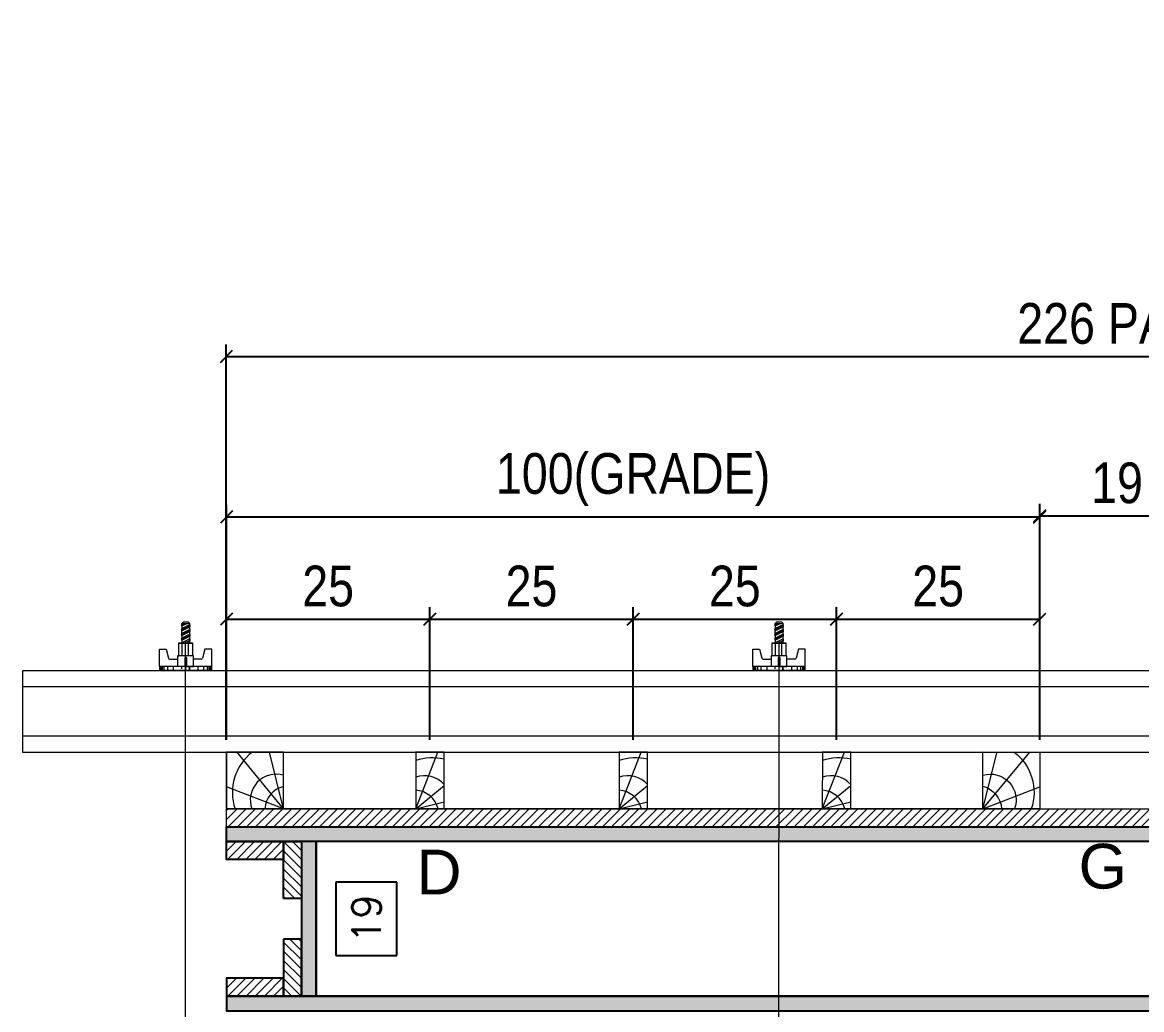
# Model space of a CAD drawing. Extents: x 14400 to 27878, y -21631 to 6985.
# Drawn here: x 16426.4 to 16701.6, y 2865.6 to 3108.3 of the extents above; entities that cross this region are included whole.
import ezdxf
from ezdxf.enums import TextEntityAlignment as Align

# ---------------------------------------------------------------- set-up
doc = ezdxf.new("R2010")
doc.units = 0
for name, color, linetype in [('CHAPA', 1, 'Continuous'), ('COTA', 241, 'Continuous'), ('F-PILARES-S', 170, 'Continuous'), ('SARRAFO', 251, 'Continuous'), ('TEXTO_GERAL', 7, 'Continuous')]:
    doc.layers.add(name, color=color, linetype=linetype)
for name, color, linetype, lineweight in [('Hachura', 251, 'Continuous', 9), ('Madeira', 126, 'Continuous', 18), ('Perfil Metálico', 224, 'Continuous', 18)]:
    doc.layers.add(name, color=color, linetype=linetype, lineweight=lineweight)
doc.styles.add('ARIAL', font='arial.ttf')
doc.styles.add('COTA TECNICA 2X', font='techl___.ttf', dxfattribs={"height": 10})
doc.styles.add('ROMANS', font='romans.shx')
doc.dimstyles.new('SECAO PILAR', dxfattribs={"dimtxt": 10, "dimasz": 3, "dimexe": 3, "dimexo": 3, "dimgap": 3, "dimtad": 1, "dimdec": 1, "dimlfac": 0.5, "dimzin": 12, "dimdsep": 46, "dimtxsty": 'COTA TECNICA 2X', "dimblk1": 'OBLIQUE', "dimblk2": 'OBLIQUE', "dimsah": 1, "dimcen": 0.9, "dimclrd": 256, "dimclre": 256, "dimclrt": 256, "dimadec": 1, "dimazin": 3, "dimtfac": 1, "dimtdec": 1, "dimtmove": 0, "dimatfit": 3, "dimfxl": 1, "dimtolj": 1, "dimtzin": 12, "dimarcsym": 0})
doc.dimstyles.new('SECÇÃO 2', dxfattribs={"dimtxt": 7, "dimasz": 6, "dimexe": 0.18, "dimexo": 2, "dimgap": -4, "dimtad": 3, "dimdec": 1, "dimlfac": 0.5, "dimzin": 12, "dimdsep": 46, "dimtxsty": 'ROMANS', "dimblk": 'ARCHTICK', "dimcen": 0.09, "dimse1": 1, "dimse2": 1, "dimsd1": 1, "dimsd2": 1, "dimclrd": 180, "dimclre": 5, "dimclrt": 1, "dimadec": 0, "dimazin": 3, "dimtfac": 1, "dimtdec": 1, "dimtofl": 0, "dimtmove": 0, "dimatfit": 3, "dimldrblk": 'ARCHTICK', "dimfxl": 1, "dimtolj": 1, "dimtzin": 0, "dimarcsym": 0})
pattern_1 = [(45, (9552.6943, 22537.4475), (-1.12253202, 1.12253202), [])]
pattern_2 = [(135, (-22481.0657, 8779.5912), (-1.12253202, -1.12253202), [])]

# ---------------------------------------------------------------- blocks, each defined once
blk = doc.blocks.new('*D1473')
at = {"layer": 'COTA', "color": 180, "lineweight": -2, "transparency": 16777216}
for p, q in [((23211.05, 409.91), (23185.05, 409.91)), ((23185.05, 409.91), (23185.05, 394.91)), ((23211.05, 394.91), (23211.05, 409.91)), ((23185.05, 394.91), (23211.05, 394.91))]:
    blk.add_line(p, q, dxfattribs=at)
at = {"layer": 'Defpoints', "color": 0, "transparency": 16777216}
for p in [(22960.05, 393.96), (23436.05, 393.96), (23436.05, 390.91)]:
    blk.add_point(p, dxfattribs=at)
at = {"layer": 'COTA', "color": 1, "transparency": 16777216, "insert": (23198.05, 402.41), "char_height": 7, "attachment_point": 5, "style": 'ROMANS'}
blk.add_mtext('\\A1;238', dxfattribs=at)
blk = doc.blocks.new('_ArchTick')
at = {"color": 0, "linetype": 'ByBlock', "const_width": 0.15}
blk.add_lwpolyline([(-0.5, -0.5), (0.5, 0.5)], dxfattribs=at)
blk = doc.blocks.new('*D1474')
at = {"layer": 'COTA', "color": 180, "lineweight": -2, "transparency": 16777216}
for p, q in [((23191.89, 430.75), (23166.22, 430.75)), ((23166.22, 430.75), (23166.22, 415.75)), ((23191.89, 415.75), (23191.89, 430.75)), ((23166.22, 415.75), (23191.89, 415.75))]:
    blk.add_line(p, q, dxfattribs=at)
at = {"layer": 'Defpoints', "color": 0, "transparency": 16777216}
for p in [(22960.05, 431.96), (23398.05, 431.96), (23398.05, 411.75)]:
    blk.add_point(p, dxfattribs=at)
at = {"layer": 'COTA', "color": 1, "transparency": 16777216, "insert": (23179.05, 423.25), "char_height": 7, "attachment_point": 5, "style": 'ROMANS'}
blk.add_mtext('\\A1;219', dxfattribs=at)
blk = doc.blocks.new('*D1475')
at = {"layer": 'COTA', "color": 180, "lineweight": -2, "transparency": 16777216}
for p, q in [((22979.96, 421.96), (22964.96, 421.96)), ((22964.96, 421.96), (22964.96, 403.96)), ((22979.96, 403.96), (22979.96, 421.96)), ((22964.96, 403.96), (22979.96, 403.96))]:
    blk.add_line(p, q, dxfattribs=at)
at = {"layer": 'Defpoints', "color": 0, "transparency": 16777216}
for p in [(22960.05, 431.96), (22960.05, 393.96), (22983.96, 393.96)]:
    blk.add_point(p, dxfattribs=at)
at = {"layer": 'COTA', "color": 1, "transparency": 16777216, "insert": (22972.46, 412.96), "char_height": 7, "attachment_point": 5, "rotation": 90, "style": 'ROMANS'}
blk.add_mtext('\\A1;19', dxfattribs=at)
blk = doc.blocks.new('*D1476')
at = {"layer": 'COTA', "color": 180, "lineweight": -2, "transparency": 16777216}
for p, q in [((22979.96, 421.96), (22964.96, 421.96)), ((22964.96, 421.96), (22964.96, 403.96)), ((22979.96, 403.96), (22979.96, 421.96)), ((22964.96, 403.96), (22979.96, 403.96))]:
    blk.add_line(p, q, dxfattribs=at)
at = {"layer": 'Defpoints', "color": 0, "transparency": 16777216}
for p in [(22960.05, 431.96), (22960.05, 393.96), (22983.96, 393.96)]:
    blk.add_point(p, dxfattribs=at)
at = {"layer": 'COTA', "color": 1, "transparency": 16777216, "insert": (22972.46, 412.96), "char_height": 7, "attachment_point": 5, "rotation": 90, "style": 'ROMANS'}
blk.add_mtext('\\A1;19', dxfattribs=at)
blk = doc.blocks.new('PONTALETE')
at = {"layer": 'Madeira'}
for q in [(2.71, 7), (7, 5.76), (7, 1.74)]:
    blk.add_line((0, 0), q, dxfattribs=at)
blk.add_lwpolyline([(0, 0), (7, 0), (7, 7), (0, 7)], close=True, dxfattribs=at)
for centre, radius, start, end in [((2.04, 0.06), 6.23, 37.2818, 109.0913), ((1.09, 0.9), 3.19, 343.603, 109.9847), ((-0.21, -0.78), 3.09, 14.6322, 86.0383)]:
    blk.add_arc(centre, radius, start, end, dxfattribs=at)
blk = doc.blocks.new('MEIO PONTALETE')
at = {"layer": 'Madeira'}
for q in [(2.71, 7), (3.5, 2.88), (3.5, 0.87)]:
    blk.add_line((0, 0), q, dxfattribs=at)
blk.add_lwpolyline([(0, 0), (3.5, 0), (3.5, 7), (0, 7)], close=True, dxfattribs=at)
for centre, radius, start, end in [((2.04, 0.06), 6.23, 76.4499, 109.0913), ((1.09, 0.9), 3.19, 40.9063, 109.9847), ((-0.21, -0.78), 3.09, 14.6322, 86.0383)]:
    blk.add_arc(centre, radius, start, end, dxfattribs=at)
blk = doc.blocks.new('_Oblique')
at = {"color": 0, "linetype": 'ByBlock', "lineweight": -2}
blk.add_line((-0.5, -0.5), (0.5, 0.5), dxfattribs=at)
blk = doc.blocks.new('*D1427')
at = {"layer": 'COTA', "lineweight": -2, "transparency": 16777216}
for p, q in [((22937.96, 456.95), (22937.96, 554.15)), ((23390.06, 476.96), (23390.06, 554.15)), ((22937.96, 551.15), (23390.06, 551.15))]:
    blk.add_line(p, q, dxfattribs=at)
at = {"layer": 'Defpoints', "color": 0, "transparency": 16777216}
for p in [(23390.06, 551.15), (23390.06, 473.96), (22937.96, 453.95)]:
    blk.add_point(p, dxfattribs=at)
at = {"layer": 'COTA', "lineweight": -2, "transparency": 16777216, "xscale": 3, "yscale": 3, "zscale": 3, "rotation": 180}
blk.add_blockref('_Oblique', (22937.96, 551.15), dxfattribs=at)
at = {"layer": 'COTA', "lineweight": -2, "transparency": 16777216, "xscale": 3, "yscale": 3, "zscale": 3}
blk.add_blockref('_Oblique', (23390.06, 551.15), dxfattribs=at)
at = {"layer": 'COTA', "transparency": 16777216, "insert": (23164.01, 559.25), "char_height": 10, "attachment_point": 5, "style": 'COTA TECNICA 2X'}
blk.add_mtext('\\A1;226 PAINEL', dxfattribs=at)
blk = doc.blocks.new('*D1428')
at = {"layer": 'COTA', "lineweight": -2, "transparency": 16777216}
for p, q in [((22938.02, 456.92), (22938.02, 489.6)), ((22988.04, 456.93), (22988.04, 489.6)), ((22938.02, 486.6), (22988.04, 486.6))]:
    blk.add_line(p, q, dxfattribs=at)
at = {"layer": 'Defpoints', "color": 0, "transparency": 16777216}
for p in [(22988.04, 486.6), (22938.02, 453.92), (22988.04, 453.93)]:
    blk.add_point(p, dxfattribs=at)
at = {"layer": 'COTA', "lineweight": -2, "transparency": 16777216, "xscale": 3, "yscale": 3, "zscale": 3, "rotation": 180}
blk.add_blockref('_Oblique', (22938.02, 486.6), dxfattribs=at)
at = {"layer": 'COTA', "lineweight": -2, "transparency": 16777216, "xscale": 3, "yscale": 3, "zscale": 3}
blk.add_blockref('_Oblique', (22988.04, 486.6), dxfattribs=at)
at = {"layer": 'COTA', "transparency": 16777216, "insert": (22963.03, 494.71), "char_height": 10, "attachment_point": 5, "style": 'COTA TECNICA 2X'}
blk.add_mtext('\\A1;25', dxfattribs=at)
blk = doc.blocks.new('*D1429')
at = {"layer": 'COTA', "lineweight": -2, "transparency": 16777216}
for p, q in [((22988.04, 456.93), (22988.04, 489.6)), ((23038.04, 456.93), (23038.04, 489.6)), ((22988.04, 486.6), (23038.04, 486.6))]:
    blk.add_line(p, q, dxfattribs=at)
at = {"layer": 'Defpoints', "color": 0, "transparency": 16777216}
for p in [(23038.04, 486.6), (22988.04, 453.93), (23038.04, 453.93)]:
    blk.add_point(p, dxfattribs=at)
at = {"layer": 'COTA', "lineweight": -2, "transparency": 16777216, "xscale": 3, "yscale": 3, "zscale": 3, "rotation": 180}
blk.add_blockref('_Oblique', (22988.04, 486.6), dxfattribs=at)
at = {"layer": 'COTA', "lineweight": -2, "transparency": 16777216, "xscale": 3, "yscale": 3, "zscale": 3}
blk.add_blockref('_Oblique', (23038.04, 486.6), dxfattribs=at)
at = {"layer": 'COTA', "transparency": 16777216, "insert": (23013.04, 494.71), "char_height": 10, "attachment_point": 5, "style": 'COTA TECNICA 2X'}
blk.add_mtext('\\A1;25', dxfattribs=at)
blk = doc.blocks.new('*D1430')
at = {"layer": 'COTA', "lineweight": -2, "transparency": 16777216}
for p, q in [((23038.04, 456.93), (23038.04, 489.6)), ((23088.04, 456.93), (23088.04, 489.6)), ((23038.04, 486.6), (23088.04, 486.6))]:
    blk.add_line(p, q, dxfattribs=at)
at = {"layer": 'Defpoints', "color": 0, "transparency": 16777216}
for p in [(23088.04, 486.6), (23038.04, 453.93), (23088.04, 453.93)]:
    blk.add_point(p, dxfattribs=at)
at = {"layer": 'COTA', "lineweight": -2, "transparency": 16777216, "xscale": 3, "yscale": 3, "zscale": 3, "rotation": 180}
blk.add_blockref('_Oblique', (23038.04, 486.6), dxfattribs=at)
at = {"layer": 'COTA', "lineweight": -2, "transparency": 16777216, "xscale": 3, "yscale": 3, "zscale": 3}
blk.add_blockref('_Oblique', (23088.04, 486.6), dxfattribs=at)
at = {"layer": 'COTA', "transparency": 16777216, "insert": (23063.04, 494.71), "char_height": 10, "attachment_point": 5, "style": 'COTA TECNICA 2X'}
blk.add_mtext('\\A1;25', dxfattribs=at)
blk = doc.blocks.new('*D1431')
at = {"layer": 'COTA', "lineweight": -2, "transparency": 16777216}
for p, q in [((22938.02, 456.92), (22938.02, 514.71)), ((23138.03, 456.94), (23138.03, 514.71)), ((23138.03, 511.71), (22938.02, 511.71))]:
    blk.add_line(p, q, dxfattribs=at)
at = {"layer": 'Defpoints', "color": 0, "transparency": 16777216}
for p in [(22938.02, 511.71), (22938.02, 453.92), (23138.03, 453.94)]:
    blk.add_point(p, dxfattribs=at)
at = {"layer": 'COTA', "lineweight": -2, "transparency": 16777216, "xscale": 3, "yscale": 3, "zscale": 3, "rotation": 180}
blk.add_blockref('_Oblique', (22938.02, 511.71), dxfattribs=at)
at = {"layer": 'COTA', "lineweight": -2, "transparency": 16777216, "xscale": 3, "yscale": 3, "zscale": 3}
blk.add_blockref('_Oblique', (23138.03, 511.71), dxfattribs=at)
at = {"layer": 'COTA', "transparency": 16777216, "insert": (23038.02, 520.93), "char_height": 10, "attachment_point": 5, "style": 'COTA TECNICA 2X'}
blk.add_mtext('\\A1;100(GRADE)', dxfattribs=at)
blk = doc.blocks.new('*D1432')
at = {"layer": 'COTA', "lineweight": -2, "transparency": 16777216}
for p, q in [((23088.04, 456.93), (23088.04, 489.6)), ((23138.03, 456.98), (23138.03, 489.6)), ((23088.04, 486.6), (23138.03, 486.6))]:
    blk.add_line(p, q, dxfattribs=at)
at = {"layer": 'Defpoints', "color": 0, "transparency": 16777216}
for p in [(23138.03, 486.6), (23088.04, 453.93), (23138.03, 453.98)]:
    blk.add_point(p, dxfattribs=at)
at = {"layer": 'COTA', "lineweight": -2, "transparency": 16777216, "xscale": 3, "yscale": 3, "zscale": 3, "rotation": 180}
blk.add_blockref('_Oblique', (23088.04, 486.6), dxfattribs=at)
at = {"layer": 'COTA', "lineweight": -2, "transparency": 16777216, "xscale": 3, "yscale": 3, "zscale": 3}
blk.add_blockref('_Oblique', (23138.03, 486.6), dxfattribs=at)
at = {"layer": 'COTA', "transparency": 16777216, "insert": (23113.04, 494.71), "char_height": 10, "attachment_point": 5, "style": 'COTA TECNICA 2X'}
blk.add_mtext('\\A1;25', dxfattribs=at)
blk = doc.blocks.new('*D1438')
at = {"layer": 'COTA', "lineweight": -2, "transparency": 16777216}
for p, q in [((23138.03, 456.93), (23138.03, 514.97)), ((23176.03, 456.96), (23176.03, 514.97)), ((23176.03, 511.97), (23138.03, 511.97))]:
    blk.add_line(p, q, dxfattribs=at)
at = {"layer": 'Defpoints', "color": 0, "transparency": 16777216}
for p in [(23138.03, 511.97), (23138.03, 453.93), (23176.03, 453.96)]:
    blk.add_point(p, dxfattribs=at)
at = {"layer": 'COTA', "lineweight": -2, "transparency": 16777216, "xscale": 3, "yscale": 3, "zscale": 3, "rotation": 180}
blk.add_blockref('_Oblique', (23138.03, 511.97), dxfattribs=at)
at = {"layer": 'COTA', "lineweight": -2, "transparency": 16777216, "xscale": 3, "yscale": 3, "zscale": 3}
blk.add_blockref('_Oblique', (23176.03, 511.97), dxfattribs=at)
at = {"layer": 'COTA', "transparency": 16777216, "insert": (23157.03, 520.06), "char_height": 10, "attachment_point": 5, "style": 'COTA TECNICA 2X'}
blk.add_mtext('\\A1;19', dxfattribs=at)
blk = doc.blocks.new('C')
at = {"layer": 'Hachura', "color": 0}
for p, q in [((0, 3.22), (0, -3.22)), ((0.45, 3.22), (0, 3.22)), ((0.46, 3.16), (0, 3.16)), ((0.46, 3.05), (0, 3.05)), ((0.46, 2.88), (0, 2.88)), ((0.45, -3.23), (0.45, 3.22)), ((0.45, 3.22), (2.58, 3.22)), ((2.58, 3.22), (2.58, 2.39)), ((0, 2.75), (0, -1.16)), ((0.46, 2.65), (0, 2.65)), ((0.46, 2.23), (0, 2.23)), ((0.46, 1.51), (0, 1.51)), ((1.35, 1.94), (1.35, 0.96)), ((2.58, 2.39), (1.47, 2.09)), ((0.39, 0.49), (0.17, 0.49)), ((1.74, 0.97), (0.45, 0.97)), ((1.45, 0.1), (0.45, 0.1)), ((1.74, -0.97), (1.74, 0.97)), ((1.74, 0.97), (1.74, 0.84)), ((1.74, 0.97), (1.74, 0.84)), ((1.74, 0.84), (3.35, 0.84)), ((3.35, 0.45), (1.74, 0.45)), ((3.32, 0.84), (3.32, -0.84)), ((3.35, 0.84), (3.35, -0.84)), ((3.68, 0.45), (3.35, 0.45)), ((3.84, -0.52), (3.35, 0.45)), ((3.35, 0.06), (3.67, -0.57)), ((3.68, 0.45), (4.16, -0.52)), ((3.72, 0.5), (4.25, -0.57)), ((4.37, -0.55), (3.83, 0.53)), ((4.15, 0.45), (3.93, 0.45)), ((4.42, -0.52), (3.93, 0.45)), ((4.15, 0.45), (4.26, 0.45)), ((4.26, 0.45), (4.74, -0.52)), ((4.3, 0.5), (4.83, -0.57)), ((4.95, -0.55), (4.41, 0.53)), ((4.51, 0.45), (4.84, 0.45)), ((5, -0.52), (4.51, 0.45)), ((4.84, 0.45), (5.32, -0.52)), ((4.88, 0.5), (5.41, -0.57)), ((5.53, -0.55), (4.99, 0.53)), ((5.58, -0.52), (5.09, 0.45)), ((5.42, 0.45), (5.09, 0.45)), ((5.58, -0.52), (5.09, 0.45)), ((5.42, 0.45), (5.74, -0.19)), ((5.46, 0.5), (5.74, -0.07)), ((5.74, 0.19), (5.57, 0.53)), ((5.74, 0.32), (5.68, 0.45)), ((5.68, 0.45), (5.74, 0.45)), ((5.74, 0.45), (5.9, 0.29)), ((5.74, 0.45), (5.74, -0.52)), ((5.9, -0.36), (5.9, 0.29)), ((0.45, 0), (0, 0)), ((0.08, -0.48), (0.29, -0.48)), ((0.29, -0.48), (0.4, -0.48)), ((0.45, 0), (0.45, -0.97)), ((0.45, -0.16), (1.45, -0.16)), ((0.45, -0.65), (0.45, -0.32)), ((0.45, -3.23), (0.45, -0.65)), ((0.45, -0.97), (1.74, -0.97)), ((1.35, -1.94), (1.35, -0.97)), ((3.35, -0.32), (1.74, -0.32)), ((3.35, -0.84), (1.74, -0.84)), ((3.35, -0.07), (3.58, -0.52)), ((3.35, -0.52), (3.58, -0.52)), ((3.84, -0.52), (4.16, -0.52)), ((4.42, -0.52), (4.74, -0.52)), ((4.63, -0.52), (4.74, -0.52)), ((5, -0.52), (5.32, -0.52)), ((5.58, -0.52), (5.74, -0.52)), ((5.74, -0.52), (5.9, -0.36)), ((5.74, -0.52), (5.74, -0.52)), ((0.46, -1.52), (0, -1.52)), ((0.46, -2.23), (0, -2.23)), ((0.46, -2.65), (0, -2.65)), ((2.58, -2.39), (1.47, -2.1)), ((2.58, -3.23), (2.58, -2.39)), ((0.46, -2.88), (0, -2.88)), ((0.46, -3.05), (0, -3.05)), ((0.46, -3.16), (0, -3.16)), ((0, -3.22), (2.57, -3.22))]:
    blk.add_line(p, q, dxfattribs=at)
for centre, radius, start, end in [((1.52, 1.94), 0.161, 104.7436, 180), ((1.44, -0.03), 0.129, 272.695, 87.305), ((3.81, 0.39), 0.143, 25.5688, 154.4312), ((4.39, 0.39), 0.143, 25.5688, 154.4312), ((4.97, 0.39), 0.143, 25.5688, 154.4312), ((5.55, 0.39), 0.143, 25.5688, 154.4312), ((0.17, -0.37), 0.174, 221.744, 317.8592), ((3.71, -0.4), 0.174, 222.1408, 318.256), ((4.29, -0.4), 0.174, 222.1408, 318.256), ((4.87, -0.4), 0.174, 222.1408, 318.256), ((5.45, -0.4), 0.174, 222.1408, 318.256), ((5.61, -0.4), 0.174, 317.8592, 318.256), ((1.52, -1.94), 0.161, 180, 255.2564)]:
    blk.add_arc(centre, radius, start, end, dxfattribs=at)
blk = doc.blocks.new('A$C9791f2d9')
at = {"layer": 'Hachura'}
h = blk.add_hatch(dxfattribs=at)
h.set_pattern_fill('ANSI31', color=256, scale=0.5, angle=360, style=0)
h.set_pattern_definition([(45, (7268.9606, 1533.2216), (-1.122532, 1.122532), [])])
h.paths.add_polyline_path([(104.22, 187.58), (104.22, 192.03), (556.22, 191.98), (556.22, 187.58)])
h = blk.add_hatch(color=256, dxfattribs=at)
h.dxf.hatch_style = 1
h.paths.add_polyline_path([(556.22, 187.58), (104.22, 187.58), (104.22, 183.98), (556.22, 183.98)])
h = blk.add_hatch(dxfattribs=at)
h.set_pattern_fill('ANSI31', color=256, scale=0.5, angle=360, style=0)
h.set_pattern_definition(pattern_1)
h.paths.add_polyline_path([(118.22, 179.58), (118.22, 183.98), (104.22, 183.98), (104.22, 179.58)])
h = blk.add_hatch(dxfattribs=at)
h.set_pattern_fill('ANSI31', color=256, scale=0.5, angle=450, style=0)
h.set_pattern_definition(pattern_2)
h.paths.add_polyline_path([(122.62, 183.98), (118.22, 183.98), (118.22, 169.98), (122.62, 169.98)])
h = blk.add_hatch(color=256, dxfattribs=at)
h.dxf.hatch_style = 1
h.paths.add_polyline_path([(122.62, 145.98), (126.22, 145.98), (126.22, 183.98), (122.62, 183.98)])
h = blk.add_hatch(dxfattribs=at)
h.set_pattern_fill('ANSI31', color=256, scale=0.5, angle=450, style=0)
h.set_pattern_definition(pattern_2)
h.paths.add_polyline_path([(122.62, 145.98), (118.22, 145.98), (118.22, 159.98), (122.62, 159.98)])
h = blk.add_hatch(dxfattribs=at)
h.set_pattern_fill('ANSI31', color=256, scale=0.5, angle=360, style=0)
h.set_pattern_definition(pattern_1)
h.paths.add_polyline_path([(118.22, 150.38), (118.22, 145.98), (104.22, 145.98), (104.22, 150.38)])
h = blk.add_hatch(color=256, dxfattribs=at)
h.dxf.hatch_style = 1
h.paths.add_polyline_path([(624.22, 142.38), (624.22, 145.98), (104.22, 145.98), (104.22, 142.38)])
at = {"layer": 'CHAPA'}
for points in [[(556.22, 183.98), (104.22, 183.98), (104.22, 187.58), (556.22, 187.58)], [(122.62, 145.98), (126.22, 145.98), (126.22, 183.98), (122.62, 183.98)], [(624.22, 145.98), (104.22, 145.98), (104.22, 142.38), (624.22, 142.38)]]:
    blk.add_lwpolyline(points, close=True, dxfattribs=at)
at = {"layer": 'F-PILARES-S', "linetype": 'Continuous'}
blk.add_lwpolyline([(602.22, 145.98), (602.22, 621.98), (72.22, 621.98), (72.22, 583.98), (564.22, 583.98), (564.22, 183.98), (126.22, 183.98), (126.22, 145.98), (602.22, 145.98)], dxfattribs=at)
at = {"layer": 'Hachura'}
for p, q in [((94.12, 93.24), (94.13, 233.13)), ((240.06, 93.24), (240.07, 233.13))]:
    blk.add_line(p, q, dxfattribs=at)
blk.add_lwpolyline([(104.22, 191.98), (556.22, 191.98), (556.22, 187.58), (104.22, 187.58)], close=True, dxfattribs=at)
at = {"layer": 'Madeira'}
blk.add_lwpolyline([(104.22, 191.98), (104.23, 205.98), (304.22, 205.98), (304.21, 191.98)], close=True, dxfattribs=at)
at = {"layer": 'Perfil Metálico'}
for points in [[(54, 225.98), (54, 205.98), (556.22, 205.98), (556.22, 225.98)], [(556.22, 209.98), (556.22, 221.98), (54, 221.98), (54, 209.98)]]:
    blk.add_lwpolyline(points, close=True, dxfattribs=at)
at = {"layer": 'SARRAFO'}
for points in [[(104.22, 183.98), (118.22, 183.98), (118.22, 179.58), (104.22, 179.58)], [(118.22, 169.98), (118.22, 183.98), (122.62, 183.98), (122.62, 169.98)], [(118.22, 159.98), (118.22, 145.98), (122.62, 145.98), (122.62, 159.98)], [(104.22, 145.98), (118.22, 145.98), (118.22, 150.38), (104.22, 150.38)]]:
    blk.add_lwpolyline(points, close=True, dxfattribs=at)
at = {"layer": 'Hachura', "linetype": 'Continuous', "xscale": 2, "yscale": 2, "zscale": 2, "rotation": 90.00000000000001}
for p in [(94.12, 226.13), (240.06, 226.13)]:
    blk.add_blockref('C', p, dxfattribs=at)
at = {"layer": 'Madeira'}
for name, p, xscale, yscale, zscale, rotation in [('PONTALETE', (118.22, 191.98), 2, 2, 2, 89.93708930310329), ('MEIO PONTALETE', (150.72, 191.99), 1.999999997962732, 1.999999997962732, 1.999999997962732, 359.9370893031033), ('MEIO PONTALETE', (200.72, 191.99), 1.999999997962732, 1.999999997962732, 1.999999997962732, 359.9370893031033), ('MEIO PONTALETE', (250.72, 191.99), 1.999999997962732, 1.999999997962732, 1.999999997962732, 359.9370893031033), ('PONTALETE', (290.21, 192), -2, 2, 2, 269.9370893031033)]:
    blk.add_blockref(name, p, dxfattribs=dict(at, xscale=xscale, yscale=yscale, zscale=zscale, rotation=rotation))
at = {"layer": 'TEXTO_GERAL', "style": 'ARIAL'}
for s, p in [('D', (156.46, 176.48)), ('G', (319.71, 177.92))]:
    blk.add_text(s, height=11, dxfattribs=at).set_placement(p, align=Align.MIDDLE_CENTER)
at = {"layer": 'COTA'}
dim = blk.add_linear_dim(base=(556.2165, 303.1781), p1=(104.1206, 205.9809), p2=(556.2165, 225.9837), text='<> PAINEL', dimstyle='SECAO PILAR', dxfattribs=at)
dim.commit()
dim.dimension.update_dxf_attribs({"geometry": '*D1427', "text_midpoint": (330.1686, 303.1781), "dimtype": 128, "insert": (-22833.8387, -247.9739)})
dim = blk.add_linear_dim(base=(104.18, 263.73), p1=(304.19, 205.97), p2=(104.18, 205.95), text='<>(GRADE)', dimstyle='SECAO PILAR', dxfattribs=at)
dim.commit()
dim.dimension.update_dxf_attribs({"geometry": '*D1431', "text_midpoint": (204.19, 272.95), "insert": (-22833.84, -247.97)})
for base, p1, p2, picture, middle in [((304.19, 263.99), (342.19, 205.98), (304.19, 205.95), '*D1438', (323.19, 272.08)), ((154.2, 238.63), (104.18, 205.95), (154.2, 205.95), '*D1428', (129.19, 246.74)), ((204.2, 238.63), (154.2, 205.95), (204.2, 205.95), '*D1429', (179.2, 246.74)), ((254.2, 238.63), (204.2, 205.95), (254.2, 205.95), '*D1430', (229.2, 246.74)), ((304.19, 238.63), (254.2, 205.95), (304.19, 206.01), '*D1432', (279.2, 246.74))]:
    dim = blk.add_linear_dim(base=base, p1=p1, p2=p2, dimstyle='SECAO PILAR', dxfattribs=at)
    dim.commit()
    dim.dimension.update_dxf_attribs({"geometry": picture, "text_midpoint": middle, "insert": (-22833.84, -247.97)})
for base, p1, p2, picture, middle in [((564.22, 163.78), (126.22, 183.98), (564.22, 183.98), '*D1474', (345.22, 163.78)), ((602.22, 142.94), (126.22, 145.98), (602.22, 145.98), '*D1473', (364.22, 142.94))]:
    dim = blk.add_linear_dim(base=base, p1=p1, p2=p2, dimstyle='SECÇÃO 2', dxfattribs=at)
    dim.commit()
    dim.dimension.update_dxf_attribs({"geometry": picture, "text_midpoint": middle, "dimtype": 128, "insert": (-22833.84, -247.97)})
for picture in ['*D1475', '*D1476']:
    dim = blk.add_linear_dim(base=(150.12, 145.98), p1=(126.22, 183.98), p2=(126.22, 145.98), angle=90, dimstyle='SECÇÃO 2', dxfattribs=at)
    dim.commit()
    dim.dimension.update_dxf_attribs({"geometry": picture, "text_midpoint": (138.62, 164.98), "insert": (-22833.84, -247.97)})

msp = doc.modelspace()

# ---------------------------------------------------------------- block references
msp.add_blockref('A$C9791f2d9', (16372.408, 2722.925))

doc.saveas('drawing.dxf')
